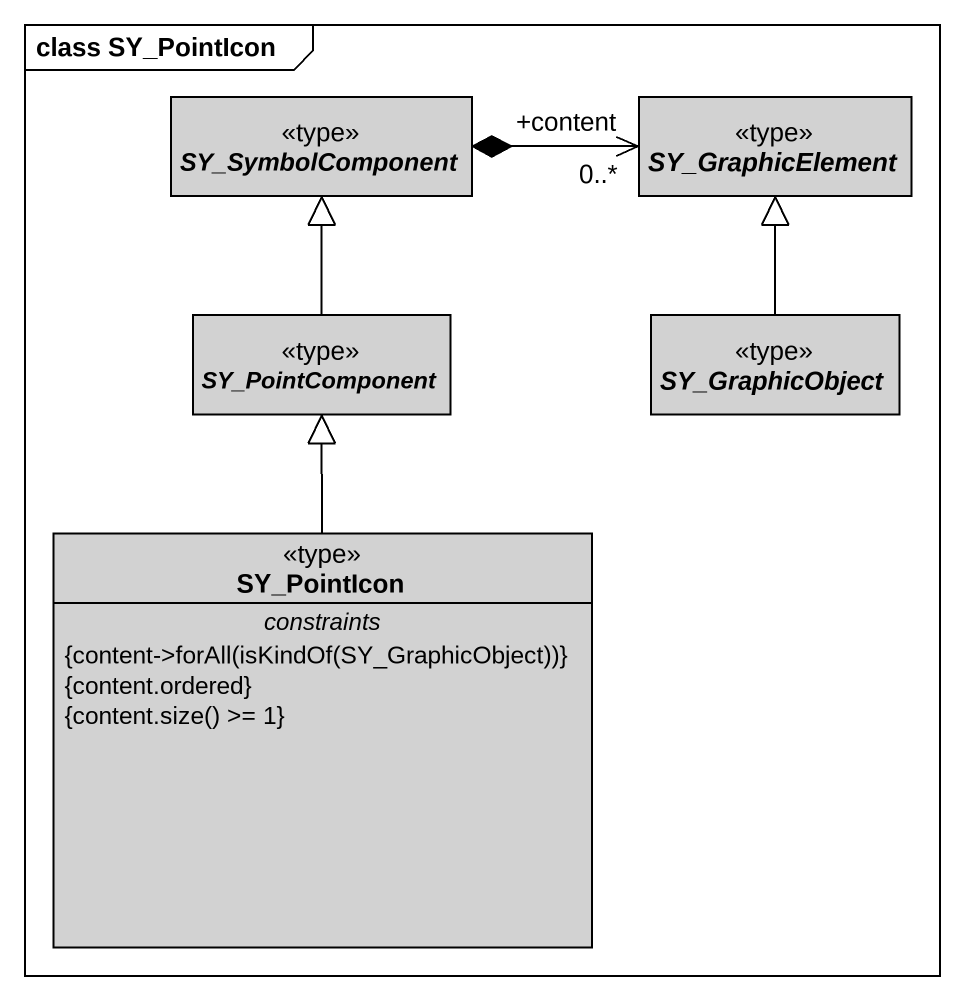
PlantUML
@startuml
mainframe class SY_PointIcon
hide circle
hide empty members
abstract class SY_SymbolComponent <<type>> #D2D2D2
abstract class SY_GraphicElement <<type>> #D2D2D2
abstract class SY_PointComponent <<type>> #D2D2D2
abstract class SY_GraphicObject <<type>> #D2D2D2
class SY_PointIcon <<type>> #D2D2D2 {
  -- constraints --
  {field} {content->forAll(isKindOf(SY_GraphicObject))}
  {content.ordered}
  {field} {content.size() >= 1}
}
SY_GraphicElement "+content\n0..*" <-left-* SY_SymbolComponent
SY_PointComponent -up-|> SY_SymbolComponent
SY_GraphicObject -up-|> SY_GraphicElement
SY_PointIcon -up-|> SY_PointComponent
@enduml
